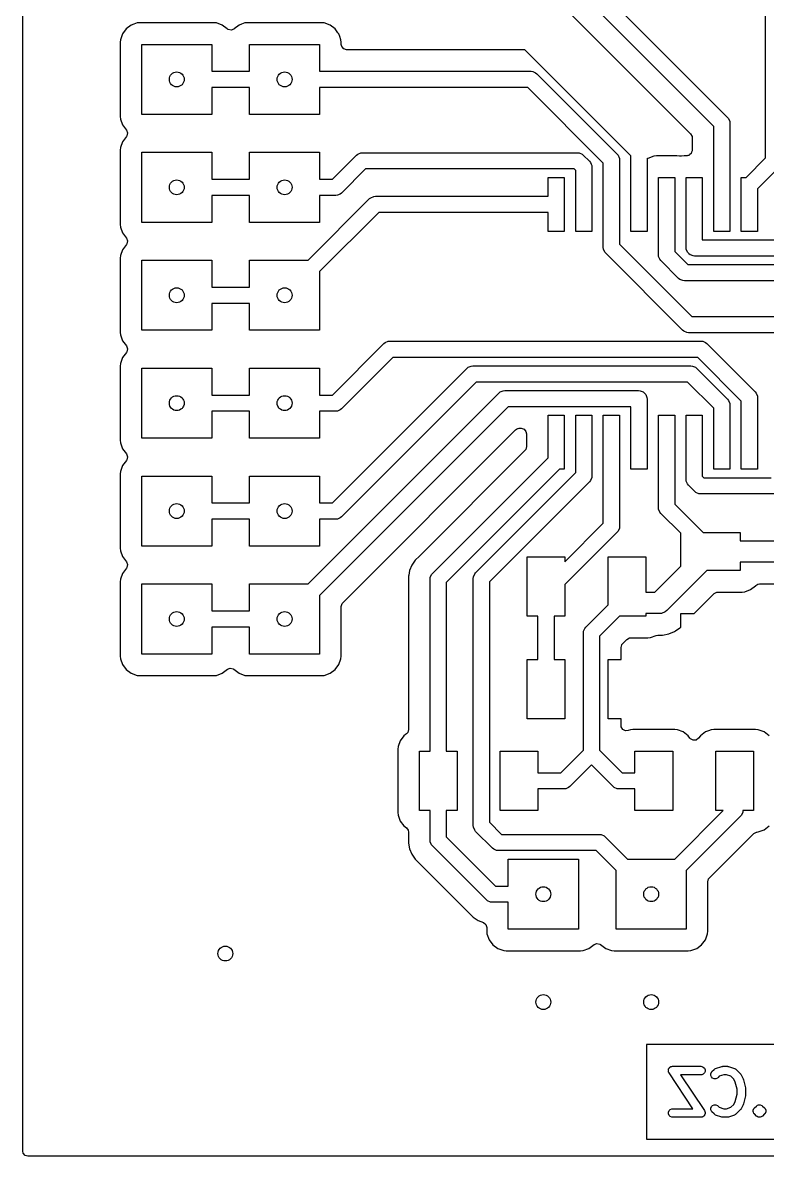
# Model space of a CAD drawing. Extents: x -4.36 to -3.19, y 5.39 to 6.96.
# Drawn here: x -4.363 to -3.672, y 5.387 to 6.438 of the extents above; entities that cross this region are included whole.
import ezdxf

# ---------------------------------------------------------------- set-up
doc = ezdxf.new("R2010")
doc.units = 0
doc.header["$MEASUREMENT"] = 0
doc.layers.add('BLACK', color=7, linetype='CONTINUOUS')

msp = doc.modelspace()

# ---------------------------------------------------------------- linework, layer by layer
at = {"layer": 'BLACK', "linetype": 'CONTINUOUS'}
for p, q in [((-3.6739, 6.3123), (-3.6739, 6.5587)), ((-4.3629, 6.4194), (-4.3629, 6.538)), ((-3.88, 6.5206), (-3.7092, 6.3498)), ((-3.722, 6.3414), (-3.8928, 6.5122)), ((-3.9089, 6.5), (-3.7435, 6.3346)), ((-4.2668, 6.4318), (-4.2703, 6.4272)), ((-4.2622, 6.4353), (-4.2668, 6.4318)), ((-4.2599, 6.4361), (-4.2622, 6.4353)), ((-4.2622, 6.4353), (-4.2622, 6.4353)), ((-4.2622, 6.4353), (-4.2622, 6.4353)), ((-4.2568, 6.4373), (-4.2599, 6.4361)), ((-4.2544, 6.4375), (-4.2568, 6.4373)), ((-4.2568, 6.4373), (-4.2568, 6.4373)), ((-4.1856, 6.4375), (-4.2544, 6.4375)), ((-4.2544, 6.4375), (-4.2544, 6.4375)), ((-4.2544, 6.4375), (-4.2544, 6.4375)), ((-4.1832, 6.4373), (-4.1856, 6.4375)), ((-4.1856, 6.4375), (-4.1856, 6.4375)), ((-4.1856, 6.4375), (-4.1856, 6.4375)), ((-4.1778, 6.4353), (-4.1832, 6.4373)), ((-4.1832, 6.4373), (-4.1832, 6.4373)), ((-4.1832, 6.4373), (-4.1832, 6.4373)), ((-4.1732, 6.4318), (-4.1778, 6.4353)), ((-4.173, 6.4316), (-4.1732, 6.4318)), ((-4.1732, 6.4318), (-4.1732, 6.4318)), ((-4.1724, 6.4313), (-4.173, 6.4316)), ((-4.1696, 6.4307), (-4.1724, 6.4313)), ((-4.167, 6.4316), (-4.1696, 6.4307)), ((-4.1668, 6.4318), (-4.167, 6.4316)), ((-4.1622, 6.4353), (-4.1668, 6.4318)), ((-4.1668, 6.4318), (-4.1668, 6.4318)), ((-4.1599, 6.4361), (-4.1622, 6.4353)), ((-4.1568, 6.4373), (-4.1599, 6.4361)), ((-4.1544, 6.4375), (-4.1568, 6.4373)), ((-4.1568, 6.4373), (-4.1568, 6.4373)), ((-4.0856, 6.4375), (-4.1544, 6.4375)), ((-4.1544, 6.4375), (-4.1544, 6.4375)), ((-4.1544, 6.4375), (-4.1544, 6.4375)), ((-4.0832, 6.4373), (-4.0856, 6.4375)), ((-4.0856, 6.4375), (-4.0856, 6.4375)), ((-4.0856, 6.4375), (-4.0856, 6.4375)), ((-4.0778, 6.4353), (-4.0832, 6.4373)), ((-4.0832, 6.4373), (-4.0832, 6.4373)), ((-4.0832, 6.4373), (-4.0832, 6.4373)), ((-4.0732, 6.4318), (-4.0778, 6.4353)), ((-4.0778, 6.4353), (-4.0778, 6.4353)), ((-4.0778, 6.4353), (-4.0778, 6.4353)), ((-4.0705, 6.4282), (-4.0732, 6.4318)), ((-4.3629, 5.403), (-4.3629, 6.4194)), ((-4.2723, 6.4218), (-4.2725, 6.4194)), ((-4.2725, 6.4194), (-4.2725, 6.3506)), ((-4.2703, 6.4272), (-4.2723, 6.4218)), ((-4.2723, 6.4218), (-4.2723, 6.4218)), ((-4.2703, 6.4272), (-4.2703, 6.4272)), ((-4.0697, 6.4272), (-4.0705, 6.4282)), ((-4.0688, 6.4247), (-4.0697, 6.4272)), ((-4.0677, 6.4218), (-4.0688, 6.4247)), ((-4.0675, 6.4194), (-4.0677, 6.4218)), ((-4.0677, 6.4218), (-4.0677, 6.4218)), ((-4.0675, 6.4175), (-4.0675, 6.4194)), ((-4.0675, 6.4194), (-4.0675, 6.4194)), ((-4.2525, 6.3525), (-4.2525, 6.4175)), ((-4.2525, 6.4175), (-4.1875, 6.4175)), ((-4.1875, 6.4175), (-4.1875, 6.3925)), ((-4.1525, 6.3925), (-4.1525, 6.4175)), ((-4.1525, 6.4175), (-4.0875, 6.4175)), ((-4.0875, 6.4175), (-4.0875, 6.3925)), ((-4.067, 6.4154), (-4.0675, 6.4175)), ((-4.0652, 6.4133), (-4.067, 6.4154)), ((-4.0625, 6.4125), (-4.0652, 6.4133)), ((-3.8972, 6.4125), (-4.0625, 6.4125)), ((-3.8323, 6.3476), (-3.8972, 6.4125)), ((-4.1875, 6.3925), (-4.1525, 6.3925)), ((-4.0875, 6.3925), (-4.0725, 6.3925)), ((-4.0725, 6.3925), (-3.8914, 6.3925)), ((-3.8914, 6.3925), (-3.8899, 6.3924)), ((-3.8899, 6.3924), (-3.8872, 6.3912)), ((-3.8872, 6.3912), (-3.8861, 6.3903)), ((-3.8861, 6.3903), (-3.8116, 6.3158)), ((-4.1525, 6.3775), (-4.1875, 6.3775)), ((-4.1875, 6.3775), (-4.1875, 6.3525)), ((-4.1525, 6.3525), (-4.1525, 6.3775)), ((-4.0725, 6.3775), (-4.0875, 6.3775)), ((-4.0875, 6.3775), (-4.0875, 6.3525)), ((-3.8945, 6.3775), (-4.0725, 6.3775)), ((-3.8244, 6.3074), (-3.8945, 6.3775)), ((-4.2725, 6.3506), (-4.2723, 6.3482)), ((-4.2723, 6.3482), (-4.2723, 6.3482)), ((-4.2723, 6.3482), (-4.2703, 6.3428)), ((-4.1875, 6.3525), (-4.2525, 6.3525)), ((-4.0875, 6.3525), (-4.1525, 6.3525)), ((-3.7988, 6.3142), (-3.8323, 6.3476)), ((-3.7092, 6.3498), (-3.7083, 6.3487)), ((-3.7083, 6.3487), (-3.7071, 6.346)), ((-3.7071, 6.346), (-3.707, 6.3445)), ((-4.2703, 6.3428), (-4.2703, 6.3428)), ((-4.2703, 6.3428), (-4.2666, 6.338)), ((-4.2666, 6.338), (-4.2657, 6.3354)), ((-4.2657, 6.3354), (-4.2663, 6.3326)), ((-3.722, 6.2942), (-3.722, 6.3414)), ((-3.707, 6.3445), (-3.707, 6.2942)), ((-4.2703, 6.3272), (-4.2723, 6.3218)), ((-4.2666, 6.332), (-4.2703, 6.3272)), ((-4.2703, 6.3272), (-4.2703, 6.3272)), ((-4.2663, 6.3326), (-4.2666, 6.332)), ((-3.7435, 6.3346), (-3.7421, 6.3321)), ((-3.7421, 6.3321), (-3.742, 6.331)), ((-3.742, 6.331), (-3.742, 6.3192)), ((-4.2723, 6.3218), (-4.2725, 6.3194)), ((-4.2725, 6.3194), (-4.2725, 6.2506)), ((-4.2723, 6.3218), (-4.2723, 6.3218)), ((-4.2525, 6.2525), (-4.2525, 6.3175)), ((-4.2525, 6.3175), (-4.1875, 6.3175)), ((-4.1875, 6.3175), (-4.1875, 6.2925)), ((-4.1525, 6.2925), (-4.1525, 6.3175)), ((-4.1525, 6.3175), (-4.0875, 6.3175)), ((-4.0875, 6.3175), (-4.0875, 6.2925)), ((-4.0756, 6.2925), (-4.0532, 6.3149)), ((-4.0532, 6.3149), (-4.0521, 6.3158)), ((-4.0521, 6.3158), (-4.0494, 6.3169)), ((-4.0494, 6.3169), (-4.0479, 6.3171)), ((-4.0479, 6.3171), (-3.8483, 6.3171)), ((-3.8483, 6.3171), (-3.8468, 6.3169)), ((-3.8468, 6.3169), (-3.8441, 6.3158)), ((-3.8441, 6.3158), (-3.843, 6.3149)), ((-3.843, 6.3149), (-3.8372, 6.3091)), ((-3.8116, 6.3158), (-3.8107, 6.3147)), ((-3.8107, 6.3147), (-3.8096, 6.3122)), ((-3.7988, 6.2942), (-3.7988, 6.3142)), ((-3.7775, 6.314), (-3.7832, 6.3118)), ((-3.7751, 6.3142), (-3.7775, 6.314)), ((-3.7775, 6.314), (-3.7775, 6.314)), ((-3.7563, 6.3142), (-3.7751, 6.3142)), ((-3.7751, 6.3142), (-3.7751, 6.3142)), ((-3.7751, 6.3142), (-3.7751, 6.3142)), ((-3.7536, 6.3139), (-3.7563, 6.3142)), ((-3.7563, 6.3142), (-3.7563, 6.3142)), ((-3.7563, 6.3142), (-3.7563, 6.3142)), ((-3.7531, 6.314), (-3.7536, 6.314)), ((-3.7536, 6.314), (-3.7536, 6.3139)), ((-3.7526, 6.3139), (-3.7531, 6.314)), ((-3.7521, 6.3139), (-3.7526, 6.3139)), ((-3.7519, 6.314), (-3.7521, 6.3139)), ((-3.7495, 6.3142), (-3.7519, 6.314)), ((-3.7468, 6.3142), (-3.7495, 6.3142)), ((-3.7467, 6.3142), (-3.7468, 6.3142)), ((-3.7461, 6.3144), (-3.7467, 6.3142)), ((-3.7453, 6.3145), (-3.7461, 6.3144)), ((-3.7452, 6.3146), (-3.7453, 6.3145)), ((-3.7449, 6.3147), (-3.7452, 6.3146)), ((-3.744, 6.3155), (-3.7449, 6.3147)), ((-3.743, 6.3162), (-3.744, 6.3155)), ((-3.7428, 6.3165), (-3.743, 6.3164)), ((-3.743, 6.3164), (-3.743, 6.3162)), ((-3.7425, 6.3177), (-3.7428, 6.3165)), ((-3.742, 6.3188), (-3.7425, 6.3177)), ((-3.742, 6.3192), (-3.7421, 6.319)), ((-3.7421, 6.319), (-3.742, 6.3188)), ((-3.8372, 6.3091), (-3.8363, 6.3079)), ((-3.8363, 6.3079), (-3.8357, 6.3065)), ((-3.8357, 6.3065), (-3.8351, 6.3052)), ((-3.8351, 6.3052), (-3.835, 6.3038)), ((-3.835, 6.3038), (-3.835, 6.2942)), ((-3.8244, 6.2942), (-3.8244, 6.3074)), ((-3.8096, 6.3122), (-3.8095, 6.312)), ((-3.8095, 6.312), (-3.8094, 6.3105)), ((-3.8094, 6.3105), (-3.8094, 6.2942)), ((-3.7834, 6.3119), (-3.7838, 6.3118)), ((-3.7838, 6.3118), (-3.7838, 6.2942)), ((-3.7833, 6.312), (-3.7834, 6.3119)), ((-3.7832, 6.3118), (-3.7833, 6.312)), ((-3.692, 6.2942), (-3.6739, 6.3123)), ((-3.6611, 6.3039), (-3.6814, 6.2836)), ((-4.0448, 6.3021), (-4.0672, 6.2797)), ((-3.8514, 6.3021), (-4.0448, 6.3021)), ((-3.8756, 6.2767), (-3.8756, 6.2942)), ((-3.8756, 6.2942), (-3.8606, 6.2942)), ((-3.8606, 6.2942), (-3.8606, 6.2442)), ((-3.85, 6.3007), (-3.8514, 6.3021)), ((-3.85, 6.2942), (-3.85, 6.3007)), ((-3.85, 6.2442), (-3.85, 6.2942)), ((-3.835, 6.2942), (-3.835, 6.2442)), ((-3.8244, 6.2442), (-3.8244, 6.2942)), ((-3.8094, 6.2942), (-3.8094, 6.2692)), ((-3.7988, 6.2442), (-3.7988, 6.2942)), ((-3.7838, 6.2942), (-3.7838, 6.2442)), ((-3.7732, 6.2442), (-3.7732, 6.2942)), ((-3.7732, 6.2942), (-3.7582, 6.2942)), ((-3.7582, 6.2942), (-3.7582, 6.2692)), ((-3.7476, 6.2442), (-3.7476, 6.2942)), ((-3.7476, 6.2942), (-3.7326, 6.2942)), ((-3.7326, 6.2942), (-3.7326, 6.2692)), ((-3.722, 6.2442), (-3.722, 6.2942)), ((-3.707, 6.2942), (-3.707, 6.2442)), ((-3.6964, 6.2442), (-3.6964, 6.2942)), ((-3.6964, 6.2942), (-3.692, 6.2942)), ((-4.1875, 6.2925), (-4.1525, 6.2925)), ((-4.0875, 6.2925), (-4.0756, 6.2925)), ((-3.6814, 6.2836), (-3.6814, 6.2442)), ((-4.1525, 6.2775), (-4.1875, 6.2775)), ((-4.1875, 6.2775), (-4.1875, 6.2525)), ((-4.1525, 6.2525), (-4.1525, 6.2775)), ((-4.0981, 6.2175), (-4.0411, 6.2745)), ((-4.0725, 6.2775), (-4.0875, 6.2775)), ((-4.0875, 6.2775), (-4.0875, 6.2525)), ((-4.071, 6.2776), (-4.0725, 6.2775)), ((-4.0683, 6.2788), (-4.071, 6.2776)), ((-4.0672, 6.2797), (-4.0683, 6.2788)), ((-4.0411, 6.2745), (-4.04, 6.2754)), ((-4.04, 6.2754), (-4.0373, 6.2766)), ((-4.0373, 6.2766), (-4.0358, 6.2767)), ((-4.0358, 6.2767), (-3.8756, 6.2767)), ((-4.0327, 6.2617), (-4.0875, 6.2069)), ((-3.8756, 6.2617), (-4.0327, 6.2617)), ((-3.8756, 6.2442), (-3.8756, 6.2617)), ((-3.8094, 6.2692), (-3.8094, 6.2323)), ((-3.7582, 6.2692), (-3.7582, 6.2256)), ((-3.7326, 6.2692), (-3.7326, 6.2363)), ((-4.2725, 6.2506), (-4.2723, 6.2482)), ((-4.1875, 6.2525), (-4.2525, 6.2525)), ((-4.0875, 6.2525), (-4.1525, 6.2525)), ((-4.2723, 6.2482), (-4.2723, 6.2482)), ((-4.2723, 6.2482), (-4.2703, 6.2428)), ((-4.2703, 6.2428), (-4.2703, 6.2428)), ((-4.2703, 6.2428), (-4.2666, 6.238)), ((-3.8606, 6.2442), (-3.8756, 6.2442)), ((-3.835, 6.2442), (-3.85, 6.2442)), ((-3.8244, 6.2292), (-3.8244, 6.2442)), ((-3.7838, 6.2442), (-3.7988, 6.2442)), ((-3.7732, 6.2225), (-3.7732, 6.2442)), ((-3.7476, 6.2292), (-3.7476, 6.2442)), ((-3.707, 6.2442), (-3.722, 6.2442)), ((-3.6814, 6.2442), (-3.6964, 6.2442)), ((-4.2666, 6.232), (-4.2703, 6.2272)), ((-4.2666, 6.238), (-4.2657, 6.2354)), ((-4.2663, 6.2326), (-4.2666, 6.232)), ((-4.2657, 6.2354), (-4.2663, 6.2326)), ((-3.8094, 6.2323), (-3.7424, 6.1653)), ((-3.7326, 6.2363), (-3.6068, 6.2363)), ((-4.2723, 6.2218), (-4.2725, 6.2194)), ((-4.2725, 6.2194), (-4.2725, 6.1506)), ((-4.2703, 6.2272), (-4.2723, 6.2218)), ((-4.2723, 6.2218), (-4.2723, 6.2218)), ((-4.2703, 6.2272), (-4.2703, 6.2272)), ((-3.8243, 6.2277), (-3.8244, 6.2292)), ((-3.8231, 6.225), (-3.8243, 6.2277)), ((-3.8222, 6.2239), (-3.8231, 6.225)), ((-3.7508, 6.1525), (-3.8222, 6.2239)), ((-3.7731, 6.221), (-3.7732, 6.2225)), ((-3.7719, 6.2183), (-3.7731, 6.221)), ((-3.7582, 6.2256), (-3.7461, 6.2135)), ((-3.7475, 6.2277), (-3.7476, 6.2292)), ((-3.7463, 6.225), (-3.7475, 6.2277)), ((-3.7454, 6.2239), (-3.7463, 6.225)), ((-3.745, 6.2235), (-3.7454, 6.2239)), ((-3.7439, 6.2226), (-3.745, 6.2235)), ((-3.7436, 6.2225), (-3.7439, 6.2226)), ((-3.7412, 6.2215), (-3.7436, 6.2225)), ((-3.7397, 6.2213), (-3.7412, 6.2215)), ((-3.6037, 6.2213), (-3.7397, 6.2213)), ((-4.2525, 6.1525), (-4.2525, 6.2175)), ((-4.2525, 6.2175), (-4.1875, 6.2175)), ((-4.1875, 6.2175), (-4.1875, 6.1925)), ((-4.1525, 6.1925), (-4.1525, 6.2175)), ((-4.1525, 6.2175), (-4.0981, 6.2175)), ((-3.771, 6.2171), (-3.7719, 6.2183)), ((-3.7545, 6.2006), (-3.771, 6.2171)), ((-3.7461, 6.2135), (-3.5297, 6.2135)), ((-4.0875, 6.2069), (-4.0875, 6.1525)), ((-3.7534, 6.1997), (-3.7545, 6.2006)), ((-3.7507, 6.1986), (-3.7534, 6.1997)), ((-3.7492, 6.1985), (-3.7507, 6.1986)), ((-3.5265, 6.1985), (-3.7492, 6.1985)), ((-4.1875, 6.1925), (-4.1525, 6.1925)), ((-4.1525, 6.1775), (-4.1875, 6.1775)), ((-4.1875, 6.1775), (-4.1875, 6.1525)), ((-4.1525, 6.1525), (-4.1525, 6.1775)), ((-3.7424, 6.1653), (-3.6478, 6.1653)), ((-4.2725, 6.1506), (-4.2723, 6.1482)), ((-4.2723, 6.1482), (-4.2723, 6.1482)), ((-4.2723, 6.1482), (-4.2703, 6.1428)), ((-4.1875, 6.1525), (-4.2525, 6.1525)), ((-4.0875, 6.1525), (-4.1525, 6.1525)), ((-3.7497, 6.1516), (-3.7508, 6.1525)), ((-3.747, 6.1504), (-3.7497, 6.1516)), ((-3.7455, 6.1503), (-3.747, 6.1504)), ((-3.6509, 6.1503), (-3.7455, 6.1503)), ((-4.2703, 6.1428), (-4.2703, 6.1428)), ((-4.2703, 6.1428), (-4.2666, 6.138)), ((-4.2666, 6.138), (-4.2657, 6.1354)), ((-4.2657, 6.1354), (-4.2663, 6.1326)), ((-4.0756, 6.0925), (-4.0279, 6.1402)), ((-4.0279, 6.1402), (-4.0267, 6.1412)), ((-4.0267, 6.1412), (-4.024, 6.1423)), ((-4.024, 6.1423), (-4.0226, 6.1424)), ((-4.0226, 6.1424), (-3.7337, 6.1424)), ((-3.7337, 6.1424), (-3.7322, 6.1423)), ((-3.7322, 6.1423), (-3.7295, 6.1412)), ((-3.7295, 6.1412), (-3.7284, 6.1402)), ((-3.7284, 6.1402), (-3.6836, 6.0954)), ((-4.2703, 6.1272), (-4.2723, 6.1218)), ((-4.2666, 6.132), (-4.2703, 6.1272)), ((-4.2703, 6.1272), (-4.2703, 6.1272)), ((-4.2663, 6.1326), (-4.2666, 6.132)), ((-4.0195, 6.1274), (-4.0672, 6.0797)), ((-3.7368, 6.1274), (-4.0195, 6.1274)), ((-3.6964, 6.087), (-3.7368, 6.1274)), ((-4.2723, 6.1218), (-4.2725, 6.1194)), ((-4.2725, 6.1194), (-4.2725, 6.0506)), ((-4.2723, 6.1218), (-4.2723, 6.1218)), ((-4.2525, 6.0525), (-4.2525, 6.1175)), ((-4.2525, 6.1175), (-4.1875, 6.1175)), ((-4.1875, 6.1175), (-4.1875, 6.0925)), ((-4.1525, 6.0925), (-4.1525, 6.1175)), ((-4.1525, 6.1175), (-4.0875, 6.1175)), ((-4.0875, 6.1175), (-4.0875, 6.0925)), ((-4.0756, 5.9925), (-3.9508, 6.1174)), ((-3.9508, 6.1174), (-3.9496, 6.1183)), ((-3.9496, 6.1183), (-3.9469, 6.1194)), ((-3.9469, 6.1194), (-3.9455, 6.1195)), ((-3.9455, 6.1195), (-3.7432, 6.1195)), ((-3.7432, 6.1195), (-3.7417, 6.1194)), ((-3.7417, 6.1194), (-3.739, 6.1183)), ((-3.739, 6.1183), (-3.7379, 6.1174)), ((-3.7379, 6.1174), (-3.7092, 6.0887)), ((-3.9423, 6.1045), (-4.0672, 5.9797)), ((-3.7463, 6.1045), (-3.9423, 6.1045)), ((-3.722, 6.0803), (-3.7463, 6.1045)), ((-4.0981, 5.9175), (-3.9211, 6.0945)), ((-3.9211, 6.0945), (-3.92, 6.0954)), ((-3.92, 6.0954), (-3.9173, 6.0965)), ((-3.9173, 6.0965), (-3.9158, 6.0967)), ((-3.9158, 6.0967), (-3.7917, 6.0967)), ((-3.7917, 6.0967), (-3.7902, 6.0965)), ((-3.7902, 6.0965), (-3.7875, 6.0954)), ((-3.7875, 6.0954), (-3.7864, 6.0945)), ((-3.7864, 6.0945), (-3.786, 6.0941)), ((-3.786, 6.0941), (-3.7851, 6.093)), ((-3.6836, 6.0954), (-3.6827, 6.0943)), ((-3.6827, 6.0943), (-3.6815, 6.0916)), ((-4.1875, 6.0925), (-4.1525, 6.0925)), ((-4.0875, 6.0925), (-4.0756, 6.0925)), ((-3.7851, 6.093), (-3.7851, 6.093)), ((-3.7851, 6.093), (-3.7839, 6.0903)), ((-3.7839, 6.0903), (-3.7838, 6.0888)), ((-3.7838, 6.0888), (-3.7838, 6.0738)), ((-3.7092, 6.0887), (-3.7083, 6.0875)), ((-3.7083, 6.0875), (-3.7071, 6.0848)), ((-3.7071, 6.0848), (-3.707, 6.0834)), ((-3.707, 6.0834), (-3.707, 6.0738)), ((-3.6964, 6.0738), (-3.6964, 6.087)), ((-3.6815, 6.0916), (-3.6814, 6.0901)), ((-3.6814, 6.0901), (-3.6814, 6.0738)), ((-4.1525, 6.0775), (-4.1875, 6.0775)), ((-4.1875, 6.0775), (-4.1875, 6.0525)), ((-4.1525, 6.0525), (-4.1525, 6.0775)), ((-3.9127, 6.0817), (-4.0875, 5.9069)), ((-4.0725, 6.0775), (-4.0875, 6.0775)), ((-4.0875, 6.0775), (-4.0875, 6.0525)), ((-4.071, 6.0776), (-4.0725, 6.0775)), ((-4.0683, 6.0788), (-4.071, 6.0776)), ((-4.0672, 6.0797), (-4.0683, 6.0788)), ((-3.7988, 6.0817), (-3.9127, 6.0817)), ((-3.8756, 6.0344), (-3.8756, 6.0738)), ((-3.8756, 6.0738), (-3.8606, 6.0738)), ((-3.8606, 6.0738), (-3.8606, 6.0238)), ((-3.85, 6.0238), (-3.85, 6.0738)), ((-3.85, 6.0738), (-3.835, 6.0738)), ((-3.835, 6.0738), (-3.835, 6.0488)), ((-3.8244, 6.0238), (-3.8244, 6.0738)), ((-3.8244, 6.0738), (-3.8094, 6.0738)), ((-3.8094, 6.0738), (-3.8094, 6.0488)), ((-3.7988, 6.0738), (-3.7988, 6.0817)), ((-3.7988, 6.0238), (-3.7988, 6.0738)), ((-3.7838, 6.0738), (-3.7838, 6.0238)), ((-3.7732, 6.0238), (-3.7732, 6.0738)), ((-3.7732, 6.0738), (-3.7582, 6.0738)), ((-3.7582, 6.0738), (-3.7582, 6.0488)), ((-3.7476, 6.0238), (-3.7476, 6.0738)), ((-3.7476, 6.0738), (-3.7326, 6.0738)), ((-3.7326, 6.0738), (-3.7326, 6.0488)), ((-3.722, 6.0738), (-3.722, 6.0803)), ((-3.722, 6.0238), (-3.722, 6.0738)), ((-3.707, 6.0738), (-3.707, 6.0238)), ((-3.6964, 6.0238), (-3.6964, 6.0738)), ((-3.6814, 6.0738), (-3.6814, 6.0238)), ((-3.9038, 6.0615), (-3.9035, 6.0615)), ((-3.9035, 6.0615), (-3.9034, 6.0615)), ((-3.9034, 6.0615), (-3.9024, 6.0617)), ((-3.9024, 6.0617), (-3.9006, 6.0617)), ((-3.9006, 6.0617), (-3.8979, 6.0609)), ((-4.1875, 6.0525), (-4.2525, 6.0525)), ((-4.0875, 6.0525), (-4.1525, 6.0525)), ((-4.066, 5.9001), (-3.9059, 6.0602)), ((-3.9059, 6.0602), (-3.9048, 6.0608)), ((-3.9048, 6.0608), (-3.9038, 6.0615)), ((-3.8979, 6.0609), (-3.8961, 6.0588)), ((-3.8961, 6.0588), (-3.8956, 6.0567)), ((-3.8956, 6.0567), (-3.8956, 6.0448)), ((-4.2725, 6.0506), (-4.2723, 6.0482)), ((-4.2723, 6.0482), (-4.2723, 6.0482)), ((-4.2723, 6.0482), (-4.2703, 6.0428)), ((-4.2703, 6.0428), (-4.2703, 6.0428)), ((-4.2703, 6.0428), (-4.2666, 6.038)), ((-3.8971, 6.0412), (-3.995, 5.9433)), ((-3.8964, 6.0421), (-3.8971, 6.0412)), ((-3.8956, 6.0448), (-3.8964, 6.0421)), ((-3.835, 6.0488), (-3.835, 6.0175)), ((-3.8094, 6.0488), (-3.8094, 6.0088)), ((-3.7582, 6.0488), (-3.7582, 5.9913)), ((-3.7326, 6.0488), (-3.7326, 6.0173)), ((-4.2666, 6.032), (-4.2703, 6.0272)), ((-4.2666, 6.038), (-4.2657, 6.0354)), ((-4.2663, 6.0326), (-4.2666, 6.032)), ((-4.2657, 6.0354), (-4.2663, 6.0326)), ((-3.9828, 5.9272), (-3.8756, 6.0344)), ((-4.2723, 6.0218), (-4.2725, 6.0194)), ((-4.2703, 6.0272), (-4.2723, 6.0218)), ((-4.2723, 6.0218), (-4.2723, 6.0218)), ((-4.2703, 6.0272), (-4.2703, 6.0272)), ((-3.865, 6.0238), (-3.97, 5.9188)), ((-3.9428, 5.9278), (-3.85, 6.0206)), ((-3.8606, 6.0238), (-3.865, 6.0238)), ((-3.85, 6.0206), (-3.85, 6.0238)), ((-3.8244, 6.0088), (-3.8244, 6.0238)), ((-3.7838, 6.0238), (-3.7988, 6.0238)), ((-3.7732, 5.9882), (-3.7732, 6.0238)), ((-3.7476, 6.0142), (-3.7476, 6.0238)), ((-3.707, 6.0238), (-3.722, 6.0238)), ((-3.6814, 6.0238), (-3.6964, 6.0238)), ((-4.2725, 6.0194), (-4.2725, 5.9506)), ((-4.2525, 5.9525), (-4.2525, 6.0175)), ((-4.2525, 6.0175), (-4.1875, 6.0175)), ((-4.1875, 6.0175), (-4.1875, 5.9925)), ((-4.1525, 5.9925), (-4.1525, 6.0175)), ((-4.1525, 6.0175), (-4.0875, 6.0175)), ((-4.0875, 6.0175), (-4.0875, 5.9925)), ((-3.8372, 6.0122), (-3.93, 5.9194)), ((-3.8363, 6.0133), (-3.8372, 6.0122)), ((-3.8351, 6.016), (-3.8363, 6.0133)), ((-3.835, 6.0175), (-3.8351, 6.016)), ((-3.7475, 6.0128), (-3.7476, 6.0142)), ((-3.7463, 6.0101), (-3.7475, 6.0128)), ((-3.7454, 6.0089), (-3.7463, 6.0101)), ((-3.7326, 6.0173), (-3.7312, 6.0159)), ((-3.7312, 6.0159), (-3.6687, 6.0159)), ((-3.8244, 5.9737), (-3.8244, 6.0088)), ((-3.8094, 6.0088), (-3.8094, 5.9706)), ((-3.7396, 6.0031), (-3.7454, 6.0089)), ((-3.7385, 6.0022), (-3.7396, 6.0031)), ((-3.7358, 6.0011), (-3.7385, 6.0022)), ((-3.7343, 6.0009), (-3.7358, 6.0011)), ((-3.6656, 6.0009), (-3.7343, 6.0009)), ((-4.1875, 5.9925), (-4.1525, 5.9925)), ((-4.0875, 5.9925), (-4.0756, 5.9925)), ((-3.7731, 5.9867), (-3.7732, 5.9882)), ((-3.7582, 5.9913), (-3.7319, 5.965)), ((-4.1525, 5.9775), (-4.1875, 5.9775)), ((-4.1875, 5.9775), (-4.1875, 5.9525)), ((-4.1525, 5.9525), (-4.1525, 5.9775)), ((-4.0725, 5.9775), (-4.0875, 5.9775)), ((-4.0875, 5.9775), (-4.0875, 5.9525)), ((-4.071, 5.9776), (-4.0725, 5.9775)), ((-4.0683, 5.9788), (-4.071, 5.9776)), ((-4.0672, 5.9797), (-4.0683, 5.9788)), ((-3.7719, 5.984), (-3.7731, 5.9867)), ((-3.771, 5.9829), (-3.7719, 5.984)), ((-3.7525, 5.9644), (-3.771, 5.9829)), ((-3.86, 5.9381), (-3.8244, 5.9737)), ((-3.8095, 5.9691), (-3.8107, 5.9664)), ((-3.8094, 5.9706), (-3.8095, 5.9691)), ((-3.8116, 5.9653), (-3.86, 5.9169)), ((-3.8107, 5.9664), (-3.8116, 5.9653)), ((-3.7525, 5.9341), (-3.7525, 5.9644)), ((-3.7319, 5.965), (-3.6975, 5.965)), ((-3.6975, 5.965), (-3.6975, 5.9575)), ((-3.6975, 5.9575), (-3.6425, 5.9575)), ((-4.2725, 5.9506), (-4.2723, 5.9482)), ((-4.2723, 5.9482), (-4.2723, 5.9482)), ((-4.2723, 5.9482), (-4.2703, 5.9428)), ((-4.1875, 5.9525), (-4.2525, 5.9525)), ((-4.0875, 5.9525), (-4.1525, 5.9525)), ((-4.2703, 5.9428), (-4.2703, 5.9428)), ((-4.2703, 5.9428), (-4.2666, 5.938)), ((-4.2666, 5.938), (-4.2657, 5.9354)), ((-4.0006, 5.9368), (-4.0019, 5.9349)), ((-3.9989, 5.9394), (-4.0006, 5.9368)), ((-4.0006, 5.9368), (-4.0006, 5.9368)), ((-3.995, 5.9433), (-3.9989, 5.9394)), ((-3.9989, 5.9394), (-3.9989, 5.9394)), ((-3.895, 5.8875), (-3.895, 5.9425)), ((-3.895, 5.9425), (-3.86, 5.9425)), ((-3.86, 5.9425), (-3.86, 5.9381)), ((-3.82, 5.8981), (-3.82, 5.9425)), ((-3.82, 5.9425), (-3.785, 5.9425)), ((-3.785, 5.9425), (-3.785, 5.91)), ((-3.6425, 5.9375), (-3.6975, 5.9375)), ((-3.6975, 5.9375), (-3.6975, 5.93)), ((-4.2703, 5.9272), (-4.2723, 5.9218)), ((-4.2666, 5.932), (-4.2703, 5.9272)), ((-4.2703, 5.9272), (-4.2703, 5.9272)), ((-4.2663, 5.9326), (-4.2666, 5.932)), ((-4.2657, 5.9354), (-4.2663, 5.9326)), ((-4.0048, 5.9257), (-4.005, 5.9246)), ((-4.004, 5.9299), (-4.0048, 5.9257)), ((-4.0019, 5.9349), (-4.004, 5.9299)), ((-4.004, 5.9299), (-4.004, 5.9299)), ((-3.9849, 5.9234), (-3.9837, 5.9261)), ((-3.9837, 5.9261), (-3.9828, 5.9272)), ((-3.9449, 5.924), (-3.9437, 5.9267)), ((-3.9437, 5.9267), (-3.9428, 5.9278)), ((-3.7766, 5.91), (-3.7525, 5.9341)), ((-3.7284, 5.93), (-3.7654, 5.8929)), ((-3.6975, 5.93), (-3.7284, 5.93)), ((-4.2723, 5.9218), (-4.2725, 5.9194)), ((-4.2725, 5.9194), (-4.2725, 5.8506)), ((-4.2723, 5.9218), (-4.2723, 5.9218)), ((-4.2525, 5.8525), (-4.2525, 5.9175)), ((-4.2525, 5.9175), (-4.1875, 5.9175)), ((-4.1875, 5.9175), (-4.1875, 5.8925)), ((-4.1525, 5.8925), (-4.1525, 5.9175)), ((-4.1525, 5.9175), (-4.0981, 5.9175)), ((-4.005, 5.9246), (-4.005, 5.7825)), ((-3.985, 5.9219), (-3.9849, 5.9234)), ((-3.985, 5.7775), (-3.985, 5.9219)), ((-3.97, 5.9188), (-3.97, 5.7775)), ((-3.945, 5.9225), (-3.9449, 5.924)), ((-3.945, 5.6935), (-3.945, 5.9225)), ((-3.93, 5.9194), (-3.93, 5.6966)), ((-3.86, 5.9169), (-3.86, 5.8875)), ((-3.6878, 5.9122), (-3.6832, 5.9157)), ((-3.6832, 5.9157), (-3.6829, 5.9159)), ((-3.6829, 5.9159), (-3.6811, 5.9172)), ((-3.6829, 5.9159), (-3.6829, 5.9159)), ((-3.6811, 5.9172), (-3.6794, 5.9175)), ((-3.6794, 5.9175), (-3.6606, 5.9175)), ((-4.0875, 5.9069), (-4.0875, 5.8525)), ((-3.785, 5.91), (-3.7766, 5.91)), ((-3.74, 5.89), (-3.7215, 5.9085)), ((-3.7215, 5.9085), (-3.7191, 5.9099)), ((-3.7191, 5.9099), (-3.718, 5.91)), ((-3.718, 5.91), (-3.6956, 5.91)), ((-3.6956, 5.91), (-3.6932, 5.9102)), ((-3.6932, 5.9102), (-3.6878, 5.9122)), ((-3.6932, 5.9102), (-3.6932, 5.9102)), ((-3.6878, 5.9122), (-3.6878, 5.9122)), ((-4.0675, 5.8965), (-4.0667, 5.8992)), ((-4.0675, 5.8506), (-4.0675, 5.8965)), ((-4.0667, 5.8992), (-4.066, 5.9001)), ((-3.8407, 5.8774), (-3.82, 5.8981)), ((-4.1875, 5.8925), (-4.1525, 5.8925)), ((-3.885, 5.8875), (-3.895, 5.8875)), ((-3.885, 5.8475), (-3.885, 5.8875)), ((-3.86, 5.8875), (-3.87, 5.8875)), ((-3.87, 5.8875), (-3.87, 5.8475)), ((-3.8094, 5.8875), (-3.8279, 5.869)), ((-3.785, 5.8875), (-3.8094, 5.8875)), ((-3.7725, 5.89), (-3.785, 5.89)), ((-3.785, 5.89), (-3.785, 5.8875)), ((-3.7705, 5.8902), (-3.7725, 5.89)), ((-3.7669, 5.8917), (-3.7705, 5.8902)), ((-3.7654, 5.8929), (-3.7669, 5.8917)), ((-3.7669, 5.8917), (-3.7669, 5.8917)), ((-3.7525, 5.8775), (-3.7525, 5.89)), ((-3.7525, 5.89), (-3.74, 5.89)), ((-4.1525, 5.8775), (-4.1875, 5.8775)), ((-4.1875, 5.8775), (-4.1875, 5.8525)), ((-4.1525, 5.8525), (-4.1525, 5.8775)), ((-3.8429, 5.8721), (-3.8427, 5.8736)), ((-3.8427, 5.8736), (-3.8416, 5.8763)), ((-3.8416, 5.8763), (-3.8407, 5.8774)), ((-3.7637, 5.8711), (-3.7583, 5.8734)), ((-3.7583, 5.8734), (-3.7574, 5.874)), ((-3.7583, 5.8734), (-3.7583, 5.8734)), ((-3.7574, 5.874), (-3.7534, 5.8767)), ((-3.7534, 5.8767), (-3.7525, 5.8775)), ((-3.8429, 5.7635), (-3.8429, 5.8721)), ((-3.8279, 5.869), (-3.8279, 5.7635)), ((-3.8071, 5.8614), (-3.8064, 5.8622)), ((-3.8064, 5.8622), (-3.8026, 5.866)), ((-3.8026, 5.866), (-3.8001, 5.8674)), ((-3.8001, 5.8674), (-3.799, 5.8675)), ((-3.799, 5.8675), (-3.7831, 5.8675)), ((-3.7831, 5.8675), (-3.7807, 5.8677)), ((-3.7807, 5.8677), (-3.7755, 5.8697)), ((-3.7807, 5.8677), (-3.7807, 5.8677)), ((-3.7755, 5.8697), (-3.7738, 5.87)), ((-3.7738, 5.87), (-3.7695, 5.87)), ((-3.7695, 5.87), (-3.7637, 5.8711)), ((-3.7637, 5.8711), (-3.7637, 5.8711)), ((-4.1875, 5.8525), (-4.2525, 5.8525)), ((-4.0875, 5.8525), (-4.1525, 5.8525)), ((-3.8079, 5.8587), (-3.8075, 5.8598)), ((-3.8079, 5.8475), (-3.8079, 5.8587)), ((-3.8075, 5.8598), (-3.8072, 5.861)), ((-3.8072, 5.861), (-3.8071, 5.8613)), ((-3.8071, 5.8613), (-3.8071, 5.8614)), ((-4.2725, 5.8506), (-4.2723, 5.8482)), ((-4.2723, 5.8482), (-4.2723, 5.8482)), ((-4.2723, 5.8482), (-4.2703, 5.8428)), ((-4.2703, 5.8428), (-4.2703, 5.8428)), ((-4.2703, 5.8428), (-4.2668, 5.8382)), ((-4.0732, 5.8382), (-4.0697, 5.8428)), ((-4.0697, 5.8428), (-4.0677, 5.8482)), ((-4.0697, 5.8428), (-4.0697, 5.8428)), ((-4.0677, 5.8482), (-4.0675, 5.8506)), ((-4.0677, 5.8482), (-4.0677, 5.8482)), ((-4.0675, 5.8506), (-4.0675, 5.8506)), ((-3.895, 5.7925), (-3.895, 5.8475)), ((-3.895, 5.8475), (-3.885, 5.8475)), ((-3.87, 5.8475), (-3.86, 5.8475)), ((-3.86, 5.8475), (-3.86, 5.7925)), ((-3.82, 5.7925), (-3.82, 5.8475)), ((-3.82, 5.8475), (-3.8079, 5.8475)), ((-4.2668, 5.8382), (-4.2622, 5.8347)), ((-4.2622, 5.8347), (-4.2622, 5.8347)), ((-4.2622, 5.8347), (-4.2568, 5.8327)), ((-4.2568, 5.8327), (-4.2568, 5.8327)), ((-4.2568, 5.8327), (-4.2544, 5.8325)), ((-4.2544, 5.8325), (-4.2544, 5.8325)), ((-4.2544, 5.8325), (-4.1856, 5.8325)), ((-4.1856, 5.8325), (-4.1832, 5.8327)), ((-4.1832, 5.8327), (-4.1778, 5.8347)), ((-4.1832, 5.8327), (-4.1832, 5.8327)), ((-4.1778, 5.8347), (-4.173, 5.8384)), ((-4.1778, 5.8347), (-4.1778, 5.8347)), ((-4.173, 5.8384), (-4.1704, 5.8393)), ((-4.1704, 5.8393), (-4.1676, 5.8387)), ((-4.1676, 5.8387), (-4.167, 5.8384)), ((-4.167, 5.8384), (-4.1622, 5.8347)), ((-4.1622, 5.8347), (-4.1622, 5.8347)), ((-4.1622, 5.8347), (-4.1568, 5.8327)), ((-4.1568, 5.8327), (-4.1568, 5.8327)), ((-4.1568, 5.8327), (-4.1544, 5.8325)), ((-4.1544, 5.8325), (-4.1544, 5.8325)), ((-4.1544, 5.8325), (-4.0856, 5.8325)), ((-4.0856, 5.8325), (-4.0832, 5.8327)), ((-4.0832, 5.8327), (-4.0778, 5.8347)), ((-4.0832, 5.8327), (-4.0832, 5.8327)), ((-4.0778, 5.8347), (-4.0732, 5.8382)), ((-4.0778, 5.8347), (-4.0778, 5.8347)), ((-3.86, 5.7925), (-3.895, 5.7925)), ((-3.8079, 5.7925), (-3.82, 5.7925)), ((-3.8079, 5.7862), (-3.8079, 5.7925)), ((-4.0079, 5.7779), (-4.0093, 5.7768)), ((-4.007, 5.7785), (-4.0079, 5.7779)), ((-4.0058, 5.7798), (-4.007, 5.7785)), ((-4.005, 5.7825), (-4.0058, 5.7798)), ((-3.8077, 5.7852), (-3.8079, 5.7862)), ((-3.8064, 5.7827), (-3.8077, 5.7852)), ((-3.8039, 5.7814), (-3.8064, 5.7827)), ((-3.8012, 5.7816), (-3.8039, 5.7814)), ((-3.7993, 5.7823), (-3.8012, 5.7816)), ((-3.7969, 5.7825), (-3.7993, 5.7823)), ((-3.7993, 5.7823), (-3.7993, 5.7823)), ((-3.7581, 5.7825), (-3.7969, 5.7825)), ((-3.7969, 5.7825), (-3.7969, 5.7825)), ((-3.7969, 5.7825), (-3.7969, 5.7825)), ((-3.7557, 5.7823), (-3.7581, 5.7825)), ((-3.7581, 5.7825), (-3.7581, 5.7825)), ((-3.7581, 5.7825), (-3.7581, 5.7825)), ((-3.7503, 5.7803), (-3.7557, 5.7823)), ((-3.7557, 5.7823), (-3.7557, 5.7823)), ((-3.7557, 5.7823), (-3.7557, 5.7823)), ((-3.7457, 5.7768), (-3.7503, 5.7803)), ((-3.7503, 5.7803), (-3.7503, 5.7803)), ((-3.7503, 5.7803), (-3.7503, 5.7803)), ((-3.7297, 5.7803), (-3.7343, 5.7768)), ((-3.7267, 5.7814), (-3.7297, 5.7803)), ((-3.7297, 5.7803), (-3.7297, 5.7803)), ((-3.7297, 5.7803), (-3.7297, 5.7803)), ((-3.7243, 5.7823), (-3.7267, 5.7814)), ((-3.7219, 5.7825), (-3.7243, 5.7823)), ((-3.7243, 5.7823), (-3.7243, 5.7823)), ((-3.6831, 5.7825), (-3.7219, 5.7825)), ((-3.7219, 5.7825), (-3.7219, 5.7825)), ((-3.7219, 5.7825), (-3.7219, 5.7825)), ((-3.6807, 5.7823), (-3.6831, 5.7825)), ((-3.6831, 5.7825), (-3.6831, 5.7825)), ((-3.6831, 5.7825), (-3.6831, 5.7825)), ((-3.6753, 5.7803), (-3.6807, 5.7823)), ((-3.6807, 5.7823), (-3.6807, 5.7823)), ((-3.6807, 5.7823), (-3.6807, 5.7823)), ((-3.6707, 5.7768), (-3.6753, 5.7803)), ((-3.6753, 5.7803), (-3.6753, 5.7803)), ((-3.6753, 5.7803), (-3.6753, 5.7803)), ((-4.0128, 5.7722), (-4.0148, 5.7668)), ((-4.0093, 5.7768), (-4.0128, 5.7722)), ((-4.0128, 5.7722), (-4.0128, 5.7722)), ((-3.985, 5.7625), (-3.985, 5.7775)), ((-3.97, 5.7775), (-3.97, 5.7625)), ((-3.744, 5.7745), (-3.7457, 5.7768)), ((-3.7435, 5.774), (-3.744, 5.7745)), ((-3.7411, 5.7726), (-3.7435, 5.774)), ((-3.7383, 5.7728), (-3.7411, 5.7726)), ((-3.736, 5.7745), (-3.7383, 5.7728)), ((-3.7343, 5.7768), (-3.736, 5.7745)), ((-4.0148, 5.7668), (-4.015, 5.7644)), ((-4.015, 5.7644), (-4.015, 5.7056)), ((-4.0148, 5.7668), (-4.0148, 5.7668)), ((-3.995, 5.7075), (-3.995, 5.7625)), ((-3.995, 5.7625), (-3.985, 5.7625)), ((-3.97, 5.7625), (-3.96, 5.7625)), ((-3.96, 5.7625), (-3.96, 5.7075)), ((-3.92, 5.7075), (-3.92, 5.7625)), ((-3.92, 5.7625), (-3.885, 5.7625)), ((-3.885, 5.7625), (-3.885, 5.7425)), ((-3.8639, 5.7425), (-3.8429, 5.7635)), ((-3.8279, 5.7635), (-3.8069, 5.7425)), ((-3.795, 5.7425), (-3.795, 5.7625)), ((-3.795, 5.7625), (-3.76, 5.7625)), ((-3.76, 5.7625), (-3.76, 5.7075)), ((-3.72, 5.7075), (-3.72, 5.7625)), ((-3.72, 5.7625), (-3.685, 5.7625)), ((-3.685, 5.7625), (-3.685, 5.7075)), ((-3.8354, 5.7498), (-3.8554, 5.7297)), ((-3.8153, 5.7297), (-3.8354, 5.7498)), ((-3.885, 5.7425), (-3.8639, 5.7425)), ((-3.8069, 5.7425), (-3.795, 5.7425)), ((-3.8607, 5.7275), (-3.885, 5.7275)), ((-3.885, 5.7275), (-3.885, 5.7075)), ((-3.8593, 5.7276), (-3.8607, 5.7275)), ((-3.8566, 5.7288), (-3.8593, 5.7276)), ((-3.8554, 5.7297), (-3.8566, 5.7288)), ((-3.8142, 5.7288), (-3.8153, 5.7297)), ((-3.8115, 5.7276), (-3.8142, 5.7288)), ((-3.81, 5.7275), (-3.8115, 5.7276)), ((-3.795, 5.7275), (-3.81, 5.7275)), ((-3.795, 5.7075), (-3.795, 5.7275)), ((-4.015, 5.7056), (-4.0148, 5.7032)), ((-3.985, 5.7075), (-3.995, 5.7075)), ((-3.985, 5.68), (-3.985, 5.7075)), ((-3.96, 5.7075), (-3.97, 5.7075)), ((-3.97, 5.7075), (-3.97, 5.6831)), ((-3.885, 5.7075), (-3.92, 5.7075)), ((-3.76, 5.7075), (-3.795, 5.7075)), ((-3.7581, 5.6625), (-3.7131, 5.7075)), ((-3.7131, 5.7075), (-3.72, 5.7075)), ((-3.6951, 5.706), (-3.6963, 5.7033)), ((-3.695, 5.7075), (-3.6951, 5.706)), ((-3.685, 5.7075), (-3.695, 5.7075)), ((-4.0148, 5.7032), (-4.0148, 5.7032)), ((-4.0148, 5.7032), (-4.0128, 5.6978)), ((-4.0128, 5.6978), (-4.0128, 5.6978)), ((-4.0128, 5.6978), (-4.0093, 5.6932)), ((-3.93, 5.6966), (-3.9188, 5.6854)), ((-3.6972, 5.7022), (-3.7475, 5.6519)), ((-3.6963, 5.7033), (-3.6972, 5.7022)), ((-4.0093, 5.6932), (-4.007, 5.6915)), ((-4.007, 5.6915), (-4.0053, 5.6892)), ((-4.0053, 5.6892), (-4.005, 5.6875)), ((-4.005, 5.6875), (-4.005, 5.6773)), ((-3.9449, 5.692), (-3.945, 5.6935)), ((-3.9437, 5.6893), (-3.9449, 5.692)), ((-3.9428, 5.6882), (-3.9437, 5.6893)), ((-3.9272, 5.6726), (-3.9428, 5.6882)), ((-3.9188, 5.6854), (-3.8279, 5.6854)), ((-3.8279, 5.6854), (-3.8264, 5.6852)), ((-3.8264, 5.6852), (-3.8237, 5.6841)), ((-3.8237, 5.6841), (-3.8226, 5.6832)), ((-3.726, 5.6451), (-3.6849, 5.6862)), ((-3.6849, 5.6862), (-3.6824, 5.6875)), ((-3.6824, 5.6875), (-3.6819, 5.6876)), ((-3.6819, 5.6876), (-3.6807, 5.6877)), ((-3.6807, 5.6877), (-3.6753, 5.6897)), ((-3.6807, 5.6877), (-3.6807, 5.6877)), ((-3.6753, 5.6897), (-3.6707, 5.6932)), ((-3.6753, 5.6897), (-3.6753, 5.6897)), ((-4.005, 5.6773), (-4.004, 5.672)), ((-3.9849, 5.6785), (-3.985, 5.68)), ((-3.9837, 5.6758), (-3.9849, 5.6785)), ((-3.9828, 5.6747), (-3.9837, 5.6758)), ((-3.9328, 5.6247), (-3.9828, 5.6747)), ((-3.97, 5.6831), (-3.9244, 5.6375)), ((-3.8226, 5.6832), (-3.8019, 5.6625)), ((-4.004, 5.672), (-4.004, 5.672)), ((-4.004, 5.672), (-4.0019, 5.667)), ((-4.0019, 5.667), (-3.9989, 5.6625)), ((-3.9989, 5.6625), (-3.9989, 5.6625)), ((-3.9989, 5.6625), (-3.945, 5.6086)), ((-3.926, 5.6716), (-3.9272, 5.6726)), ((-3.9241, 5.6708), (-3.926, 5.6716)), ((-3.9233, 5.6705), (-3.9241, 5.6708)), ((-3.9219, 5.6704), (-3.9233, 5.6705)), ((-3.831, 5.6704), (-3.9219, 5.6704)), ((-3.9125, 5.6375), (-3.9125, 5.6625)), ((-3.9125, 5.6625), (-3.8475, 5.6625)), ((-3.8475, 5.6625), (-3.8475, 5.5975)), ((-3.8125, 5.6519), (-3.831, 5.6704)), ((-3.8019, 5.6625), (-3.7581, 5.6625)), ((-3.8125, 5.5975), (-3.8125, 5.6519)), ((-3.7475, 5.6519), (-3.7475, 5.5975)), ((-3.7275, 5.6415), (-3.7267, 5.6442)), ((-3.7275, 5.5956), (-3.7275, 5.6415)), ((-3.7267, 5.6442), (-3.726, 5.6451)), ((-3.9244, 5.6375), (-3.9125, 5.6375)), ((-3.9317, 5.6238), (-3.9328, 5.6247)), ((-3.929, 5.6226), (-3.9317, 5.6238)), ((-3.9275, 5.6225), (-3.929, 5.6226)), ((-3.9125, 5.6225), (-3.9275, 5.6225)), ((-3.9125, 5.5975), (-3.9125, 5.6225)), ((-3.945, 5.6086), (-3.945, 5.6086)), ((-3.945, 5.6086), (-3.9405, 5.6056)), ((-3.9405, 5.6056), (-3.9405, 5.6056)), ((-3.9405, 5.6056), (-3.9356, 5.6036)), ((-3.9356, 5.6036), (-3.9334, 5.6018)), ((-3.9334, 5.6018), (-3.9325, 5.5992)), ((-3.9325, 5.5992), (-3.9325, 5.599)), ((-3.9325, 5.599), (-3.9325, 5.5956)), ((-3.9325, 5.5956), (-3.9323, 5.5932)), ((-3.9323, 5.5932), (-3.9323, 5.5932)), ((-3.9323, 5.5932), (-3.9303, 5.5878)), ((-3.8475, 5.5975), (-3.9125, 5.5975)), ((-3.7475, 5.5975), (-3.8125, 5.5975)), ((-3.7297, 5.5878), (-3.7277, 5.5932)), ((-3.7277, 5.5932), (-3.7275, 5.5956)), ((-3.7277, 5.5932), (-3.7277, 5.5932)), ((-3.7275, 5.5956), (-3.7275, 5.5956)), ((-3.9303, 5.5878), (-3.9303, 5.5878)), ((-3.9303, 5.5878), (-3.9268, 5.5832)), ((-3.9268, 5.5832), (-3.9222, 5.5797)), ((-3.9222, 5.5797), (-3.9222, 5.5797)), ((-3.9222, 5.5797), (-3.9168, 5.5777)), ((-3.8432, 5.5777), (-3.8378, 5.5797)), ((-3.8378, 5.5797), (-3.833, 5.5834)), ((-3.8378, 5.5797), (-3.8378, 5.5797)), ((-3.833, 5.5834), (-3.8304, 5.5843)), ((-3.8304, 5.5843), (-3.8276, 5.5837)), ((-3.8276, 5.5837), (-3.827, 5.5834)), ((-3.827, 5.5834), (-3.8222, 5.5797)), ((-3.8222, 5.5797), (-3.8222, 5.5797)), ((-3.8222, 5.5797), (-3.8168, 5.5777)), ((-3.7432, 5.5777), (-3.7378, 5.5797)), ((-3.7378, 5.5797), (-3.7332, 5.5832)), ((-3.7378, 5.5797), (-3.7378, 5.5797)), ((-3.7332, 5.5832), (-3.7297, 5.5878)), ((-3.7297, 5.5878), (-3.7297, 5.5878)), ((-3.9168, 5.5777), (-3.9168, 5.5777)), ((-3.9168, 5.5777), (-3.9144, 5.5775)), ((-3.9144, 5.5775), (-3.9144, 5.5775)), ((-3.9144, 5.5775), (-3.8456, 5.5775)), ((-3.8456, 5.5775), (-3.8432, 5.5777)), ((-3.8432, 5.5777), (-3.8432, 5.5777)), ((-3.8168, 5.5777), (-3.8168, 5.5777)), ((-3.8168, 5.5777), (-3.8144, 5.5775)), ((-3.8144, 5.5775), (-3.8144, 5.5775)), ((-3.8144, 5.5775), (-3.7456, 5.5775)), ((-3.7456, 5.5775), (-3.7432, 5.5777)), ((-3.7432, 5.5777), (-3.7432, 5.5777)), ((-3.5054, 5.4908), (-3.7844, 5.4908)), ((-3.7844, 5.4908), (-3.7844, 5.403)), ((-3.7641, 5.4666), (-3.764, 5.4669)), ((-3.764, 5.4662), (-3.7641, 5.4666)), ((-3.764, 5.4673), (-3.7639, 5.4677)), ((-3.764, 5.4669), (-3.764, 5.4673)), ((-3.764, 5.4658), (-3.764, 5.4662)), ((-3.7639, 5.4654), (-3.764, 5.4658)), ((-3.7639, 5.4677), (-3.7638, 5.4681)), ((-3.7638, 5.4651), (-3.7639, 5.4654)), ((-3.7638, 5.4681), (-3.7636, 5.4684)), ((-3.7634, 5.4644), (-3.7638, 5.4651)), ((-3.7636, 5.4684), (-3.7634, 5.4688)), ((-3.7634, 5.4688), (-3.7631, 5.469)), ((-3.7413, 5.4311), (-3.7634, 5.4644)), ((-3.7631, 5.469), (-3.7629, 5.4694)), ((-3.7629, 5.4694), (-3.7626, 5.4696)), ((-3.7626, 5.4696), (-3.7623, 5.4698)), ((-3.7623, 5.4698), (-3.762, 5.47)), ((-3.762, 5.47), (-3.7617, 5.4702)), ((-3.7617, 5.4702), (-3.7613, 5.4703)), ((-3.7613, 5.4703), (-3.7609, 5.4704)), ((-3.7609, 5.4704), (-3.7602, 5.4705)), ((-3.7602, 5.4705), (-3.7339, 5.4705)), ((-3.7339, 5.4705), (-3.7331, 5.4704)), ((-3.7331, 5.4627), (-3.7339, 5.4626)), ((-3.7331, 5.4704), (-3.7317, 5.4698)), ((-3.7317, 5.4633), (-3.7331, 5.4627)), ((-3.7317, 5.4698), (-3.7306, 5.4688)), ((-3.7306, 5.4644), (-3.7317, 5.4633)), ((-3.7306, 5.4688), (-3.73, 5.4673)), ((-3.73, 5.4658), (-3.7306, 5.4644)), ((-3.73, 5.4673), (-3.73, 5.4658)), ((-3.7246, 5.4636), (-3.7241, 5.465)), ((-3.7246, 5.462), (-3.7246, 5.4636)), ((-3.7241, 5.465), (-3.7236, 5.4656)), ((-3.7236, 5.4656), (-3.7217, 5.4675)), ((-3.7217, 5.4675), (-3.7211, 5.468)), ((-3.7211, 5.468), (-3.721, 5.468)), ((-3.721, 5.468), (-3.7209, 5.4681)), ((-3.7209, 5.4681), (-3.7202, 5.4684)), ((-3.7202, 5.4684), (-3.7145, 5.4703)), ((-3.7145, 5.4703), (-3.7141, 5.4704)), ((-3.7141, 5.4704), (-3.714, 5.4704)), ((-3.714, 5.4704), (-3.7139, 5.4704)), ((-3.7139, 5.4704), (-3.7138, 5.4705)), ((-3.7138, 5.4705), (-3.7137, 5.4705)), ((-3.7137, 5.4705), (-3.7133, 5.4705)), ((-3.7133, 5.4705), (-3.7095, 5.4705)), ((-3.7095, 5.4705), (-3.7091, 5.4705)), ((-3.7091, 5.4705), (-3.709, 5.4705)), ((-3.709, 5.4705), (-3.7089, 5.4704)), ((-3.7089, 5.4704), (-3.7088, 5.4704)), ((-3.7088, 5.4704), (-3.7087, 5.4704)), ((-3.7087, 5.4704), (-3.7083, 5.4703)), ((-3.7083, 5.4703), (-3.7027, 5.4684)), ((-3.7027, 5.4684), (-3.702, 5.4681)), ((-3.702, 5.4681), (-3.7019, 5.468)), ((-3.7019, 5.468), (-3.7017, 5.468)), ((-3.7017, 5.468), (-3.7011, 5.4675)), ((-3.7011, 5.4675), (-3.6974, 5.4637)), ((-3.6974, 5.4637), (-3.6971, 5.4634)), ((-3.6971, 5.4634), (-3.697, 5.4634)), ((-3.697, 5.4634), (-3.697, 5.4632)), ((-3.697, 5.4632), (-3.6969, 5.4631)), ((-3.6969, 5.4631), (-3.6968, 5.463)), ((-3.6968, 5.463), (-3.6966, 5.4627)), ((-3.6966, 5.4627), (-3.6948, 5.459)), ((-3.7339, 5.4626), (-3.7528, 5.4626)), ((-3.7528, 5.4626), (-3.7306, 5.4294)), ((-3.7241, 5.4606), (-3.7246, 5.462)), ((-3.723, 5.4595), (-3.7241, 5.4606)), ((-3.7215, 5.459), (-3.723, 5.4595)), ((-3.72, 5.459), (-3.7215, 5.459)), ((-3.7186, 5.4595), (-3.72, 5.459)), ((-3.718, 5.46), (-3.7186, 5.4595)), ((-3.7168, 5.4613), (-3.718, 5.46)), ((-3.7126, 5.4626), (-3.7168, 5.4613)), ((-3.7102, 5.4626), (-3.7126, 5.4626)), ((-3.706, 5.4613), (-3.7102, 5.4626)), ((-3.7034, 5.4586), (-3.706, 5.4613)), ((-3.702, 5.4558), (-3.7034, 5.4586)), ((-3.7003, 5.4492), (-3.702, 5.4558)), ((-3.6948, 5.459), (-3.6947, 5.4589)), ((-3.6947, 5.4589), (-3.6947, 5.4589)), ((-3.6947, 5.4589), (-3.6946, 5.4586)), ((-3.6946, 5.4586), (-3.6945, 5.4582)), ((-3.6945, 5.4582), (-3.6945, 5.4582)), ((-3.6945, 5.4582), (-3.6945, 5.4581)), ((-3.6945, 5.4581), (-3.6926, 5.4506)), ((-3.702, 5.4379), (-3.7003, 5.4446)), ((-3.7003, 5.4446), (-3.7003, 5.4492)), ((-3.6926, 5.4431), (-3.6945, 5.4356)), ((-3.6926, 5.4506), (-3.6926, 5.4505)), ((-3.6926, 5.4505), (-3.6925, 5.4505)), ((-3.6925, 5.4433), (-3.6926, 5.4432)), ((-3.6926, 5.4432), (-3.6926, 5.4431)), ((-3.6925, 5.4505), (-3.6925, 5.4502)), ((-3.6925, 5.4502), (-3.6925, 5.4499)), ((-3.6925, 5.4499), (-3.6925, 5.4498)), ((-3.6925, 5.4498), (-3.6925, 5.4497)), ((-3.6925, 5.4497), (-3.6925, 5.4441)), ((-3.6925, 5.4441), (-3.6925, 5.4439)), ((-3.6925, 5.4439), (-3.6925, 5.4439)), ((-3.6925, 5.4439), (-3.6925, 5.4436)), ((-3.6925, 5.4436), (-3.6925, 5.4433)), ((-3.7246, 5.4317), (-3.7241, 5.4331)), ((-3.7246, 5.4302), (-3.7246, 5.4317)), ((-3.7241, 5.4331), (-3.723, 5.4342)), ((-3.723, 5.4342), (-3.7215, 5.4348)), ((-3.7215, 5.4348), (-3.72, 5.4348)), ((-3.72, 5.4348), (-3.7186, 5.4342)), ((-3.7186, 5.4342), (-3.718, 5.4337)), ((-3.718, 5.4337), (-3.7168, 5.4325)), ((-3.7168, 5.4325), (-3.7126, 5.4311)), ((-3.7102, 5.4311), (-3.706, 5.4325)), ((-3.706, 5.4325), (-3.7034, 5.4352)), ((-3.7034, 5.4352), (-3.702, 5.4379)), ((-3.6948, 5.4348), (-3.6966, 5.4311)), ((-3.6947, 5.4349), (-3.6948, 5.4348)), ((-3.6946, 5.4352), (-3.6947, 5.4349)), ((-3.6947, 5.4349), (-3.6947, 5.4349)), ((-3.6945, 5.4355), (-3.6946, 5.4352)), ((-3.6945, 5.4356), (-3.6945, 5.4356)), ((-3.6945, 5.4356), (-3.6945, 5.4355)), ((-3.6853, 5.4298), (-3.6847, 5.4313)), ((-3.6847, 5.4313), (-3.6842, 5.4319)), ((-3.6847, 5.4313), (-3.6847, 5.4313)), ((-3.6847, 5.4313), (-3.6847, 5.4313)), ((-3.6842, 5.4319), (-3.6823, 5.4337)), ((-3.6823, 5.4337), (-3.6817, 5.4342)), ((-3.6817, 5.4342), (-3.6813, 5.4344)), ((-3.6813, 5.4344), (-3.6803, 5.4348)), ((-3.6803, 5.4348), (-3.6788, 5.4348)), ((-3.6788, 5.4348), (-3.6773, 5.4342)), ((-3.6773, 5.4342), (-3.6768, 5.4337)), ((-3.6768, 5.4337), (-3.6749, 5.4319)), ((-3.6749, 5.4319), (-3.6744, 5.4313)), ((-3.6744, 5.4313), (-3.6738, 5.4298)), ((-3.764, 5.428), (-3.7634, 5.4294)), ((-3.764, 5.4264), (-3.764, 5.428)), ((-3.7634, 5.425), (-3.764, 5.4264)), ((-3.7634, 5.4294), (-3.7623, 5.4305)), ((-3.7623, 5.4239), (-3.7634, 5.425)), ((-3.7623, 5.4305), (-3.7609, 5.4311)), ((-3.7609, 5.4233), (-3.7623, 5.4239)), ((-3.7609, 5.4311), (-3.7602, 5.4311)), ((-3.7602, 5.4233), (-3.7609, 5.4233)), ((-3.7602, 5.4311), (-3.7413, 5.4311)), ((-3.7339, 5.4233), (-3.7602, 5.4233)), ((-3.7331, 5.4233), (-3.7339, 5.4233)), ((-3.7339, 5.4233), (-3.7339, 5.4233)), ((-3.7328, 5.4235), (-3.7331, 5.4233)), ((-3.7324, 5.4236), (-3.7328, 5.4235)), ((-3.7321, 5.4238), (-3.7324, 5.4236)), ((-3.7317, 5.4239), (-3.7321, 5.4238)), ((-3.7314, 5.4242), (-3.7317, 5.4239)), ((-3.7311, 5.4244), (-3.7314, 5.4242)), ((-3.7309, 5.4247), (-3.7311, 5.4244)), ((-3.7306, 5.425), (-3.7309, 5.4247)), ((-3.7306, 5.4294), (-3.7303, 5.4287)), ((-3.7305, 5.4254), (-3.7306, 5.425)), ((-3.7303, 5.4257), (-3.7305, 5.4254)), ((-3.7303, 5.4287), (-3.7302, 5.4283)), ((-3.7302, 5.4261), (-3.7303, 5.4257)), ((-3.7302, 5.4283), (-3.73, 5.428)), ((-3.73, 5.4264), (-3.7302, 5.4261)), ((-3.73, 5.428), (-3.73, 5.4276)), ((-3.73, 5.4276), (-3.73, 5.4272)), ((-3.73, 5.4272), (-3.73, 5.4268)), ((-3.73, 5.4268), (-3.73, 5.4264)), ((-3.7241, 5.4288), (-3.7246, 5.4302)), ((-3.7236, 5.4282), (-3.7241, 5.4288)), ((-3.7217, 5.4263), (-3.7236, 5.4282)), ((-3.7211, 5.4258), (-3.7217, 5.4263)), ((-3.721, 5.4257), (-3.7211, 5.4258)), ((-3.7209, 5.4257), (-3.721, 5.4257)), ((-3.7202, 5.4253), (-3.7209, 5.4257)), ((-3.7145, 5.4235), (-3.7202, 5.4253)), ((-3.7141, 5.4234), (-3.7145, 5.4235)), ((-3.714, 5.4233), (-3.7141, 5.4234)), ((-3.7139, 5.4233), (-3.714, 5.4233)), ((-3.7138, 5.4233), (-3.7139, 5.4233)), ((-3.7137, 5.4233), (-3.7138, 5.4233)), ((-3.7133, 5.4233), (-3.7137, 5.4233)), ((-3.7095, 5.4233), (-3.7133, 5.4233)), ((-3.7126, 5.4311), (-3.7102, 5.4311)), ((-3.7091, 5.4233), (-3.7095, 5.4233)), ((-3.709, 5.4233), (-3.7091, 5.4233)), ((-3.7089, 5.4233), (-3.709, 5.4233)), ((-3.7088, 5.4233), (-3.7089, 5.4233)), ((-3.7087, 5.4234), (-3.7088, 5.4233)), ((-3.7083, 5.4235), (-3.7087, 5.4234)), ((-3.7027, 5.4253), (-3.7083, 5.4235)), ((-3.702, 5.4257), (-3.7027, 5.4253)), ((-3.7019, 5.4257), (-3.702, 5.4257)), ((-3.7017, 5.4258), (-3.7019, 5.4257)), ((-3.7011, 5.4263), (-3.7017, 5.4258)), ((-3.6974, 5.43), (-3.7011, 5.4263)), ((-3.6971, 5.4303), (-3.6974, 5.43)), ((-3.697, 5.4304), (-3.6971, 5.4303)), ((-3.6969, 5.4306), (-3.697, 5.4305)), ((-3.697, 5.4305), (-3.697, 5.4304)), ((-3.6968, 5.4307), (-3.6969, 5.4306)), ((-3.6966, 5.4311), (-3.6968, 5.4307)), ((-3.6853, 5.4283), (-3.6853, 5.4298)), ((-3.6851, 5.428), (-3.6853, 5.4283)), ((-3.6847, 5.4269), (-3.6851, 5.428)), ((-3.6842, 5.4263), (-3.6847, 5.4269)), ((-3.6823, 5.4244), (-3.6842, 5.4263)), ((-3.6817, 5.4239), (-3.6823, 5.4244)), ((-3.6807, 5.4235), (-3.6817, 5.4239)), ((-3.6817, 5.4239), (-3.6817, 5.4239)), ((-3.6803, 5.4233), (-3.6807, 5.4235)), ((-3.6788, 5.4233), (-3.6803, 5.4233)), ((-3.6803, 5.4233), (-3.6803, 5.4233)), ((-3.6779, 5.4237), (-3.6788, 5.4233)), ((-3.6788, 5.4233), (-3.6788, 5.4233)), ((-3.6773, 5.4239), (-3.6779, 5.4237)), ((-3.6768, 5.4244), (-3.6773, 5.4239)), ((-3.6773, 5.4239), (-3.6773, 5.4239)), ((-3.6749, 5.4263), (-3.6768, 5.4244)), ((-3.6744, 5.4269), (-3.6749, 5.4263)), ((-3.6738, 5.4283), (-3.6744, 5.4269)), ((-3.6738, 5.4298), (-3.6738, 5.4283)), ((-4.3629, 5.392), (-4.3629, 5.403)), ((-3.7844, 5.403), (-3.5054, 5.403)), ((-4.3625, 5.39), (-4.3629, 5.392)), ((-4.3607, 5.3879), (-4.3625, 5.39)), ((-4.358, 5.3871), (-4.3607, 5.3879)), ((-3.192, 5.3871), (-4.358, 5.3871))]:
    msp.add_line(p, q, dxfattribs=at)
at = {"layer": 'BLACK'}
for centre in [(-4.22, 6.385), (-4.12, 6.385), (-4.22, 6.285), (-4.12, 6.285), (-4.22, 6.185), (-4.12, 6.185), (-4.22, 6.085), (-4.12, 6.085), (-4.22, 5.985), (-4.12, 5.985), (-4.22, 5.885), (-4.12, 5.885), (-3.88, 5.63), (-3.78, 5.63), (-4.175, 5.575), (-3.88, 5.53), (-3.78, 5.53)]:
    msp.add_circle(centre, 0.00689, dxfattribs=at)
at = {"layer": 'WHITE'}
for centre in [(-4.22, 6.385), (-4.12, 6.385), (-4.22, 6.285), (-4.12, 6.285), (-4.22, 6.185), (-4.12, 6.185), (-4.22, 6.085), (-4.12, 6.085), (-4.22, 5.985), (-4.12, 5.985), (-4.22, 5.885), (-4.12, 5.885), (-3.88, 5.63), (-3.78, 5.63), (-4.175, 5.575), (-3.88, 5.53), (-3.78, 5.53)]:
    msp.add_circle(centre, 0.00689, dxfattribs=at)

doc.saveas('drawing.dxf')
